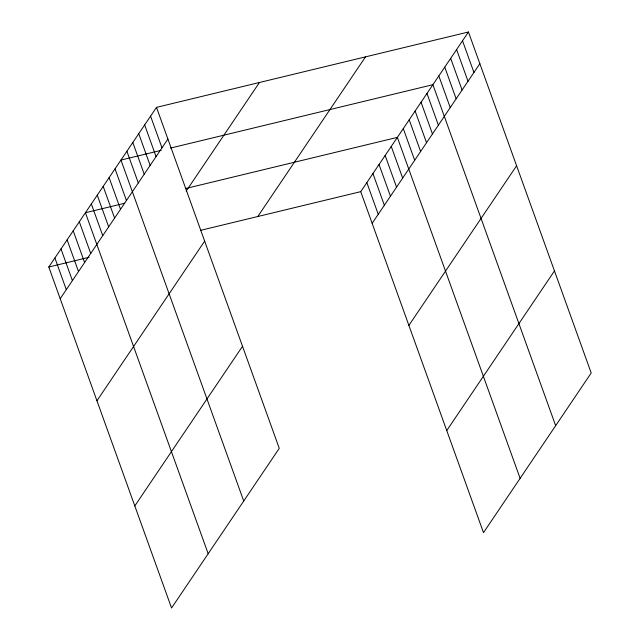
<?xml version="1.0" encoding="UTF-8"?>
<svg xmlns="http://www.w3.org/2000/svg" width="640" height="640" viewBox="0 0 640 640"><rect width="100%" height="100%" fill="white"/><g stroke="black" fill="none" stroke-linecap="round" stroke-linejoin="round"><path stroke-width="0.96" d="M156.504 107.368L279.264 448.352L171.552 608L48.792 267.016L156.504 107.368L468.448 32L591.208 372.984L483.496 532.632L360.736 191.648L468.448 32M60.2 298.704L167.912 139.048M186.136 191.152L259.448 82.496M96.944 400.768L204.664 241.12M257.792 216.52L365.504 56.872M134.808 505.928L242.52 346.28M372.144 223.336L479.856 63.688M408.888 325.408L516.6 165.752M446.744 430.568L554.464 270.92M161.2 150.328L120.96 160.048L243.72 501.032M170.56 148.064L432.904 84.688L555.664 425.672M124.72 203.24L85.416 212.736L208.176 553.72M185.544 188.544L397.352 137.368L520.12 478.352M48.792 267.016L89.032 257.296M200.904 230.264L360.736 191.648M462.52 40.784L473.928 72.464M456.6 49.56L468.008 81.248M450.672 58.344L462.08 90.032M444.752 67.12L456.16 98.808M438.824 75.904L450.232 107.592M426.976 93.464L438.384 125.152M421.056 102.248L432.464 133.936M415.128 111.024L426.536 142.712M409.2 119.808L420.608 151.496M403.28 128.592L414.688 160.28M391.248 146.416L402.656 178.104M385.144 155.464L396.552 187.152M379.04 164.512L390.448 196.2M372.936 173.56L384.352 205.248M366.84 182.608L378.248 214.288M150.584 116.144L161.992 147.832M144.656 124.928L156.064 156.616M138.736 133.704L150.144 165.392M132.808 142.488L144.216 174.176M126.888 151.272L138.296 182.952M115.032 168.832L126.44 200.52M109.112 177.608L120.52 209.296M103.184 186.392L114.592 218.08M97.264 195.176L108.672 226.856M91.336 203.952L102.744 235.64M79.312 221.784L90.72 253.472M73.208 230.832L84.616 262.512M67.104 239.872L78.512 271.56M61 248.92L72.408 280.608M54.896 257.968L66.304 289.656"/></g></svg>
